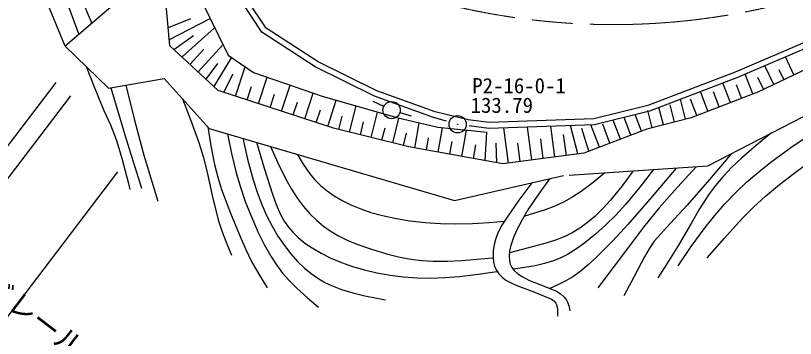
# Model space of a CAD drawing. Units: millimetres, scale not verified. Extents: x 40000 to 680000, y 20000 to 380000.
# Drawn here: x 79914 to 147284, y 240165 to 268015 of the extents above; entities that cross this region are included whole.
import ezdxf
from ezdxf.enums import TextEntityAlignment as Align

# ---------------------------------------------------------------- set-up
doc = ezdxf.new("R2010")
doc.units = ezdxf.units.MM
doc.header["$LTSCALE"] = 1000
doc.linetypes.add('CHAIN', pattern=[18.5, 12, -1.5, 3.5, -1.5])
doc.layers.add('M-BGD', color=7, linetype='Continuous', lineweight=25)
doc.layers.add('M-BMK', color=2, linetype='CHAIN', lineweight=13)
doc.layers.add('M-BGD-HTXT', color=7, linetype='Continuous')
doc.layers.add('M-BMK-SRVR', color=7, linetype='Continuous')
doc.styles.add('ＭＳ ゴシック', font='')
doc.styles.get('ＭＳ ゴシック').set_extended_font_data('MS Gothic')

# ---------------------------------------------------------------- blocks, each defined once
blk = doc.blocks.new('BUHIN2')
at = {"color": 3, "linetype": 'Continuous', "lineweight": 25}
for radius in [746, 22.5]:
    blk.add_circle((0, 0), radius, dxfattribs=at)
blk = doc.blocks.new('BUHIN67')
at = {"color": 7, "linetype": 'Continuous', "lineweight": 25}
blk.add_circle((0, 0), 746, dxfattribs=at)

msp = doc.modelspace()

# ---------------------------------------------------------------- linework, layer by layer
at = {"layer": 'M-BGD'}
for p, q in [((92446, 272432), (84201, 265378)), ((83328, 271993), (85383, 266389)), ((84508, 272109), (86489, 267335)), ((93251, 265416), (92875, 269612)), ((84201, 265378), (82713, 269016)), ((95935, 269385), (98270, 264590)), ((101195, 266580), (99460, 269202)), ((101554, 266943), (99919, 269415)), ((154434, 268448), (142087, 263134)), ((93110, 266990), (95063, 267763)), ((93204, 265941), (96730, 267752)), ((154638, 267991), (142275, 262670)), ((94293, 264454), (97109, 266974)), ((106048, 264020), (101554, 266943)), ((93598, 265095), (95274, 266286)), ((105801, 263585), (101195, 266580)), ((95682, 263171), (97829, 265496)), ((84201, 265378), (87941, 261761)), ((97418, 261567), (93251, 265416)), ((94987, 263812), (96186, 265110)), ((139715, 255044), (159184, 265131)), ((97071, 261888), (98578, 264382)), ((98270, 264590), (100476, 263109)), ((150231, 264357), (144090, 261451)), ((147161, 262904), (146426, 264457)), ((96376, 262529), (97385, 263894)), ((98912, 261076), (99742, 263602)), ((110913, 261059), (105801, 263585)), ((111109, 261520), (106048, 264020)), ((145406, 262074), (144642, 263689)), ((97916, 261403), (98722, 262979)), ((100476, 263109), (106475, 261040)), ((142087, 263134), (134524, 260255)), ((143605, 261263), (142949, 262960)), ((146283, 262489), (145877, 263347)), ((83378, 262236), (72919, 248499)), ((87941, 261761), (92758, 262585)), ((92758, 262585), (96630, 258286)), ((100904, 260422), (101653, 262703)), ((142275, 262670), (134673, 259777)), ((141668, 260514), (141019, 262192)), ((144529, 261658), (144051, 262667)), ((107378, 258296), (97418, 261567)), ((99908, 260749), (100285, 261897)), ((102896, 259768), (103636, 262019)), ((116155, 259713), (111109, 261520)), ((144090, 261451), (138277, 259203)), ((139731, 259765), (139077, 261453)), ((140699, 260139), (140202, 261425)), ((142637, 260889), (142186, 262053)), ((84649, 261102), (72611, 245292)), ((101900, 260095), (102272, 261228)), ((104888, 259114), (105618, 261336)), ((106475, 261040), (112841, 259221)), ((116012, 259233), (110913, 261059)), ((137798, 259079), (137356, 260798)), ((138762, 259390), (138218, 260797)), ((103892, 259441), (104260, 260559)), ((106880, 258459), (107621, 260713)), ((108773, 257950), (109336, 260223)), ((111718, 260174), (110810, 260595)), ((134524, 260255), (129861, 259097)), ((135878, 258586), (135492, 260088)), ((136838, 258833), (136456, 260319)), ((105884, 258786), (106248, 259894)), ((110632, 257489), (111179, 259696)), ((113118, 259648), (114077, 259365)), ((119023, 259025), (116155, 259713)), ((134673, 259777), (129930, 258599)), ((133985, 258043), (133442, 259471)), ((134919, 258339), (134535, 259832)), ((107843, 258180), (108129, 259333)), ((109702, 257720), (109980, 258839)), ((112491, 257028), (113024, 259178)), ((112841, 259221), (116383, 258376)), ((114392, 256592), (114780, 258759)), ((117143, 258911), (116012, 259233)), ((117143, 258911), (116012, 259233)), ((120828, 258782), (119023, 259025)), ((129861, 259097), (120828, 258782)), ((132171, 257353), (131544, 259000)), ((133078, 257698), (132494, 259232)), ((138277, 259203), (134439, 258216)), ((96630, 258286), (117839, 252064)), ((113885, 256683), (107378, 258296)), ((111561, 257259), (111831, 258346)), ((116383, 258376), (120666, 257960)), ((116422, 256229), (116799, 258335)), ((118452, 255866), (118858, 258136)), ((120803, 258281), (119096, 258506)), ((120803, 258281), (119096, 258506)), ((129930, 258599), (120803, 258281)), ((122504, 255296), (122107, 258326)), ((124501, 255557), (124130, 258397)), ((126498, 255818), (126152, 258467)), ((128496, 256080), (127845, 258526)), ((129449, 256317), (128823, 258277)), ((134439, 258216), (128995, 256145)), ((130356, 256663), (129623, 258588)), ((131263, 257008), (130638, 258650)), ((113420, 256798), (113688, 257877)), ((115407, 256410), (115596, 257465)), ((120482, 255503), (120620, 257964)), ((125500, 255688), (125279, 257372)), ((127497, 255949), (127262, 257748)), ((122004, 255231), (113885, 256683)), ((117437, 256047), (117633, 257141)), ((119467, 255684), (119677, 256860)), ((121497, 255321), (121423, 257008)), ((123502, 255427), (123297, 256996)), ((128995, 256145), (122004, 255231)), ((127736, 254243), (139715, 255044)), ((88714, 254543), (78147, 240665)), ((117839, 252064), (127240, 254210))]:
    msp.add_line(p, q, dxfattribs=at)
for points in [[(86023, 263617), (86757, 261715), (87551, 259826), (88100, 258592), (88593, 257338), (89086, 255715), (89524, 254064), (89661, 253542), (89797, 253021)], [(137142, 246420), (138288, 248094), (139481, 249733), (140312, 250770), (141190, 251770), (142119, 252737), (143091, 253661), (144111, 254546), (145167, 255384), (146883, 256624), (148645, 257823), (151179, 259568), (153748, 261264), (154726, 261802), (155742, 262291), (156788, 262748), (157853, 263190)], [(88141, 261796), (89435, 257452), (90784, 253122)], [(89430, 262016), (90189, 258980), (91005, 255961), (91592, 253979), (92200, 252004)], [(94324, 260847), (95061, 258965), (95740, 257065), (96111, 255854), (96425, 254624), (96888, 252501), (97412, 250388), (97753, 249346), (98154, 248313), (98354, 247833), (98561, 247345)], [(139662, 247107), (141156, 248825), (142692, 250499), (143677, 251491), (144711, 252445), (145905, 253444), (147146, 254405), (149062, 255803), (151011, 257150), (152613, 258186), (154253, 259174), (155273, 259765), (156295, 260349)], [(96523, 258405), (96780, 256781), (97097, 255164), (97376, 254083), (97712, 253019), (98479, 250977), (99305, 248946), (99792, 247830), (100332, 246742), (100973, 245628), (101653, 244535)], [(98227, 257818), (98567, 256130), (98966, 254449), (99331, 253215), (99756, 251988), (100289, 250647), (100883, 249314), (101396, 248274), (101961, 247266), (102443, 246519), (102977, 245801), (103564, 245128), (104197, 244495), (105130, 243661), (106095, 242856)], [(99548, 257430), (99961, 255631), (100430, 253852), (100775, 252768), (101176, 251705), (101594, 250766), (102071, 249842), (102575, 248997), (103133, 248179), (103681, 247474), (104281, 246801), (104845, 246254), (105452, 245750), (106027, 245348), (106632, 244998), (107336, 244667), (108076, 244386), (109063, 244089), (110079, 243847), (110972, 243666), (111871, 243498)], [(145225, 257899), (143909, 256841), (142620, 255729), (141795, 254937), (141013, 254104), (140378, 253344), (139786, 252541), (139012, 251331), (138287, 250086), (137180, 248209), (136018, 246358), (135706, 245871), (135388, 245376)], [(100732, 257083), (101388, 254842), (102110, 252596), (102434, 251712), (102813, 250857), (103124, 250290), (103485, 249759), (103882, 249292), (104332, 248856), (104911, 248389), (105532, 247967), (106324, 247506), (107142, 247100), (108069, 246708), (109014, 246373), (110051, 246072), (111113, 245826), (112266, 245622), (113438, 245476), (114596, 245392), (115756, 245368), (117003, 245410), (118256, 245513), (119863, 245706), (121478, 245938)], [(101926, 256733), (102562, 255305), (103257, 253897), (103736, 253054), (104268, 252240), (104785, 251558), (105348, 250914), (105906, 250364), (106503, 249862), (107104, 249435), (107746, 249053), (108553, 248653), (109398, 248303), (110664, 247858), (111953, 247470), (112992, 247212), (114047, 247012), (115022, 246892), (116002, 246833), (117237, 246828), (118478, 246884), (119792, 246988), (121119, 247115)], [(104238, 256054), (104764, 255191), (105343, 254357), (105772, 253848), (106255, 253370), (106818, 252901), (107430, 252472), (108136, 252052), (108880, 251681), (109727, 251329), (110590, 251035), (111624, 250754), (112671, 250531), (113985, 250318), (115307, 250165), (116614, 250072), (117933, 250040), (119379, 250075), (120833, 250171), (121480, 250225), (122137, 250283)], [(141767, 256107), (139874, 253865), (137931, 251658), (136481, 250116), (135082, 248541), (134638, 247894), (134238, 247204), (133350, 245512), (132453, 243823)], [(135023, 254730), (133834, 253207), (132593, 251717), (131756, 250804), (130876, 249933), (130011, 249159), (129097, 248423), (128363, 247891), (127600, 247411), (127007, 247106), (126384, 246853), (125606, 246615), (124806, 246433), (123871, 246272), (122915, 246135)], [(136978, 254861), (134916, 252413), (132805, 250000), (131471, 248560), (130082, 247149), (129383, 246501), (128649, 245903), (128044, 245487), (127399, 245116), (126748, 244790), (126077, 244478)], [(138710, 254977), (137091, 253222), (135517, 251428), (134173, 249756), (132875, 248046), (131547, 246284), (130204, 244535)], [(133270, 254613), (132318, 253337), (131319, 252100), (130661, 251374), (129957, 250688), (129329, 250153), (128664, 249667), (128060, 249295), (127420, 248971), (126650, 248668), (125848, 248418), (124212, 247982), (122574, 247551)], [(130825, 254450), (129825, 253617), (128789, 252834), (128069, 252368), (127316, 251953), (126509, 251578), (125671, 251256), (124751, 250958), (123822, 250686)], [(124503, 253586), (123389, 252096), (122311, 250552), (121922, 249927), (121584, 249270), (121393, 248770), (121259, 248252), (121181, 247716), (121163, 247158), (121200, 246768), (121299, 246381), (121456, 246046), (121668, 245739), (121947, 245446), (122265, 245199), (122717, 244944), (123205, 244740), (124685, 244182), (126211, 243540), (126418, 243393), (126573, 243211), (126675, 242972), (126724, 242699), (126737, 242392), (126732, 242073)], [(126048, 253938), (125085, 252613), (124172, 251255), (123664, 250398), (123211, 249517), (122929, 248866), (122697, 248180), (122594, 247714), (122549, 247223), (122571, 246893), (122655, 246573), (122796, 246294), (122997, 246034), (123306, 245749), (123667, 245500), (124242, 245196), (124833, 244951), (125734, 244625), (126633, 244233), (126965, 244025), (127268, 243764), (127475, 243509), (127631, 243222), (127731, 242883), (127788, 242529)]]:
    msp.add_lwpolyline(points, dxfattribs=at)
at = {"layer": 'M-BMK'}
msp.add_arc((131543, 327239), 60000, 232.73932, 303.04861, dxfattribs=at)

# ---------------------------------------------------------------- block references
at = {"layer": 'M-BGD', "rotation": 22.12794}
msp.add_blockref('BUHIN67', (112398, 259859), dxfattribs=at)
at = {"layer": 'M-BMK-SRVR', "rotation": 22.12794}
msp.add_blockref('BUHIN2', (118105, 258637), dxfattribs=at)

# ---------------------------------------------------------------- texts
at = {"layer": 'M-BGD', "style": 'ＭＳ ゴシック'}
msp.add_text('ガードレール', height=1833, rotation=322.7, dxfattribs=at).set_placement((72737, 246993), align=Align.BOTTOM_LEFT)
at = {"layer": 'M-BGD-HTXT', "style": 'ＭＳ ゴシック'}
for s, p in [('P2-16-0-1', (119366, 260915)), ('133.79', (119225, 259227))]:
    msp.add_text(s, height=1320, dxfattribs=at).set_placement(p, align=Align.BOTTOM_LEFT)

doc.saveas('drawing.dxf')
